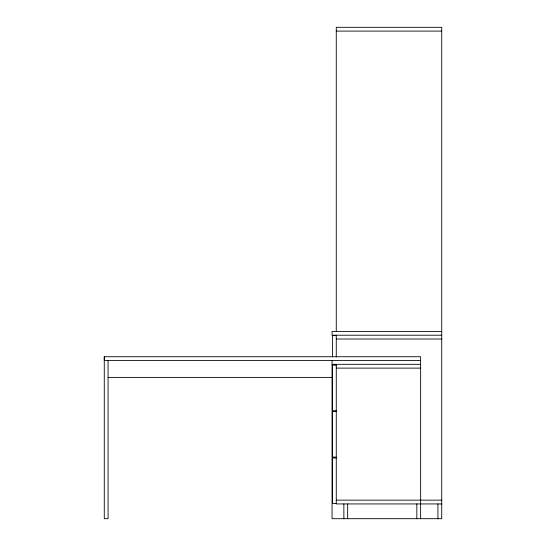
<?xml version="1.0" encoding="UTF-8"?>
<svg xmlns="http://www.w3.org/2000/svg" width="546" height="546" viewBox="0 0 546 546"><rect width="100%" height="100%" fill="white"/><g stroke="black" fill="none" stroke-linecap="round" stroke-linejoin="round"><path stroke-width="0.82" d="M420.632 518.7L420.632 356.729L104.279 356.729L104.279 360.524L420.632 360.524M336.268 31.095L441.721 31.095M441.721 331.422L332.05 331.422L332.05 335.217L441.721 335.217M336.268 335.64L332.473 335.64L332.473 356.941M336.268 339.011L441.721 339.011M332.05 364.318L420.632 364.318M336.268 365.165L332.473 365.165L332.473 503.514L336.268 503.514M336.268 368.113L420.632 368.113M108.074 377.395L332.057 377.395M332.473 410.722L336.268 410.722M332.473 411.561L336.268 411.561M332.473 457.118L336.268 457.118M332.473 457.957L336.268 457.957M336.268 500.143L441.721 500.143M441.721 503.938L336.268 503.938L336.268 364.318M437.926 503.938L437.926 518.7M416.837 503.938L416.837 518.7M347.659 503.938L347.659 518.7M343.864 503.938L343.864 518.7M336.268 331.422L336.268 27.3L441.721 27.3L441.721 518.7L332.05 518.7L332.05 360.524M336.268 335.217L336.268 356.941M108.074 360.524L108.074 518.7L104.279 518.7L104.279 356.729"/></g></svg>
